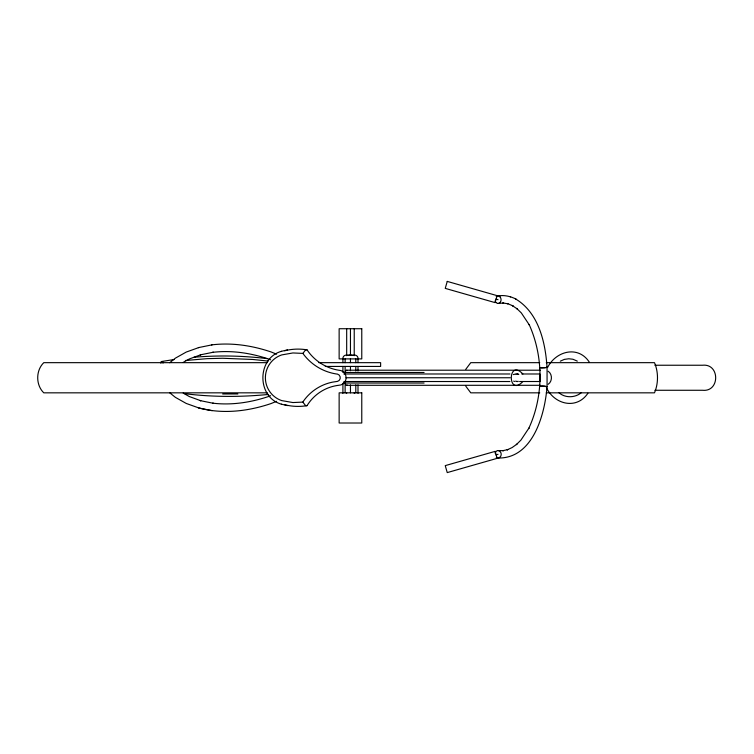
<?xml version="1.0" encoding="UTF-8"?>
<svg xmlns="http://www.w3.org/2000/svg" width="754" height="754" viewBox="0 0 754 754"><rect width="100%" height="100%" fill="white"/><g stroke="black" fill="none" stroke-linecap="round" stroke-linejoin="round"><path stroke-width="1.13" d="M346.651 393.352L346.68 392.834M163.034 363.079C163.505 361.081 159.791 361.119 160.875 363.136M498.319 303.41L503.653 303.004L502.833 302.938L508.007 303.805L507.263 303.494L513.078 305.907L512.352 305.606L517.235 308.923L516.679 308.424L521.316 312.919L529.393 325.031L529.148 324.531C543.747 356.925 543.691 396.34 528.686 428.592L528.922 428.093L520.929 440.1L516.358 444.634L516.914 444.144L512.098 447.574L507.084 449.884L507.828 449.582L502.711 450.713L503.521 450.656L498.243 450.609M546.556 386.472A3.666 0.547 5.7 0 1 547.027 386.793C544.869 414.398 532.927 458.969 497.819 458.017M345.144 372.419L345.596 371.222A7.389 2.158 90 0 1 347.245 370.468M539.977 374.399L539.93 381.345M465.774 369.319L470.769 362.665L539.732 362.665M302.825 402.108L303.739 400.732A47.351 46.889 -90 0 1 332.646 382.118L337.519 381.383A3.761 3.723 -90 0 0 337.519 374.116L335.954 373.909A51.517 51.018 90 0 1 303.909 354.785L302.91 353.4L292.882 352.957L281.732 354.917A24.053 23.817 -90 0 0 281.723 400.591L292.882 402.551L302.825 402.108L305.455 405.426A7.125 0.848 58.6 0 0 306.001 405.652L307.048 405.652A43.6 43.176 -90 0 1 338.65 385.294A7.54 7.474 -90 0 0 346.124 377.754A7.54 7.474 -90 0 0 338.65 370.205A47.766 47.304 90 0 1 307.048 349.856L305.917 349.809A7.229 0.867 -59.7 0 0 305.238 350.308L302.91 353.4M522.88 381.524C507.442 397.82 507.442 357.679 522.88 373.984M547.649 367.377C555.877 351.157 578.111 345.002 589.326 362.156M515.482 298.876C538.658 312.627 545.415 342.278 547.036 367.283L546.556 367.537M587.931 393.211C576.659 410.063 554.369 404.559 546.367 387.528M547.027 386.793L546.499 387.019M548.196 384.286C552.503 381.336 552.503 374.163 548.196 371.222M169.697 362.731L175.38 358.159L186.238 352.061L198.962 347.509M581.306 392.655C575.453 397.801 565.038 398.385 558.799 392.542M183.175 362.41L189.339 358.951L200.809 354.757L200.215 354.88L213.307 352.222L212.751 352.335C231.685 350.082 250.846 353.042 268.829 359.093L270.611 359.809M513.333 374.587L515.783 373.984M348.32 355.464L350.167 355.125M281.459 351.307C256.746 358.244 256.652 397.292 281.459 404.201M560.316 361.175L564.322 359.394L568.789 358.763L572.899 359.243L577.319 361.128M270.611 395.69L268.829 396.416C250.846 402.466 231.685 405.416 212.751 403.173L213.307 403.286L200.215 400.619L200.809 400.742L189.339 396.557L183.175 393.088M276.624 401.317L270.988 403.579C247.943 411.373 222.713 414.332 198.962 407.999L186.238 403.447L175.38 397.349L169.697 392.777M540.024 367.603L539.544 367.867L540.062 368.046M495.83 454.945L498.036 454.313M540.081 385.841L539.553 386.067A3.666 0.547 5.7 0 0 540.034 386.387M281.365 351.336L287.472 349.884M211.563 344.946L212.119 344.832C231.987 342.476 252.109 345.568 270.988 351.92L276.624 354.192M198.368 347.632L212.119 344.832M161.516 361.524L174.259 359.507M545.199 367.801L541.447 368.093M185.352 360.506L207.209 358.659L222.675 358.263L252.92 359.479L268.122 361.072M268.537 394.427C240.733 397.179 212.619 397.141 184.881 393.701M497.744 295.964C504.087 294.795 510.533 296.284 516.207 299.178M193.957 357.255C218.424 355.172 243.099 355.681 267.472 358.659M350.742 355.125L352.589 355.464M222.666 393.974L237.887 393.956M267.312 362.665L43.779 362.665C35.692 370.497 35.692 385.011 43.779 392.834L267.312 392.834M318.829 362.665L380.629 362.665L380.629 366.435L325.285 366.435M546.254 362.665L654.491 362.665C658.487 372.099 658.487 383.4 654.491 392.834L546.254 392.834M654.906 365.238L702.539 365.238C720.042 363.334 720.042 392.165 702.539 390.27L654.906 390.27M539.525 367.575L547.065 367.575L547.065 386.425L539.525 386.425M346.68 370.205L540.439 370.205M343.221 372.485L424.087 372.485M343.881 373.984L509.93 373.984M521.787 373.984L539.817 373.984M346.02 377.754L510.213 377.754M343.881 381.524L509.93 381.524M519.591 381.515L539.845 381.515M343.221 383.023L424.087 383.023M346.68 385.294L540.439 385.294M539.732 392.834L470.769 392.834L465.774 386.189M516.122 374.163A3.77 3.516 -90 0 1 517.027 373.984L517.96 374.069A3.77 3.516 -90 0 1 518.809 374.399M515.604 381.109A3.77 3.516 -90 0 0 516.462 381.439L517.385 381.515A3.77 3.516 -90 0 0 518.29 381.345M517.027 373.984L517.941 374.069M516.462 381.439L517.385 381.515M545.208 386.133L543.351 385.878A3.827 0.566 5.7 0 0 541.476 385.775M546.518 367.104L547.036 367.283M198.368 407.876L212.119 410.676M281.365 404.172L287.472 405.614M495.83 299.055L498.036 299.687M513.653 381.109L514.586 381.439M509.883 296.558L510.637 296.869M345.144 383.089L345.596 384.286A7.389 2.158 -90 0 0 347.245 385.04M354.229 392.834L354.257 393.352M357.999 362.665L357.999 358.895A3.327 3.327 0 0 0 354.239 355.115L346.67 355.125A3.327 3.327 0 0 0 342.919 358.895L342.91 362.665M357.999 366.435L357.999 371.025M357.999 384.804L357.999 392.834A3.327 3.327 0 0 1 358.027 393.352M355.794 358.895L355.794 362.665M355.794 366.435L355.794 371.025M355.794 384.804L355.794 392.834M354.229 328.725L354.229 355.671M350.459 328.725L350.459 355.417M350.459 358.895L350.459 362.665M350.459 366.435L350.459 370.751M350.459 384.917L350.459 392.834M346.68 328.725L346.68 355.671M345.125 358.895L345.125 362.665M345.125 366.435L345.125 373.324M345.125 382.504L345.125 392.834M342.91 366.435L342.91 372.099M342.91 383.55L342.91 392.834A3.327 3.327 0 0 0 342.882 393.352M500.449 302.147A3.798 3.157 85.7 0 1 496.028 302.486M496.217 296.454A3.798 3.157 85.7 0 1 500.034 296.765M496.028 302.486A3.713 3.082 85.7 0 1 495.086 300.874M499.94 296.878A3.713 3.082 85.7 0 1 500.345 302.147M495.067 453.126A3.666 3.044 -89.6 0 1 495.425 452.259L496.65 450.986A3.827 3.176 -89.6 0 1 499.779 451.231L500.854 452.673A3.666 3.044 -89.6 0 1 500.637 456.377L499.412 457.64A3.827 3.176 -89.6 0 1 496.283 457.405M284.607 350.798A55.089 54.552 -90 0 1 307.048 349.856M307.048 405.652A55.089 54.552 90 0 1 284.607 404.7M447.245 281.402L445.246 288.377L495.095 302.618L497.093 295.643L447.245 281.402M495.171 451.363L445.246 465.623L447.245 472.598L497.159 458.338L495.171 451.363M361.769 328.725L339.14 328.725L339.14 358.895L361.769 358.895L361.769 328.725M361.769 392.834L339.14 392.834L339.14 423.013L361.769 423.013L361.769 392.834"/></g></svg>
